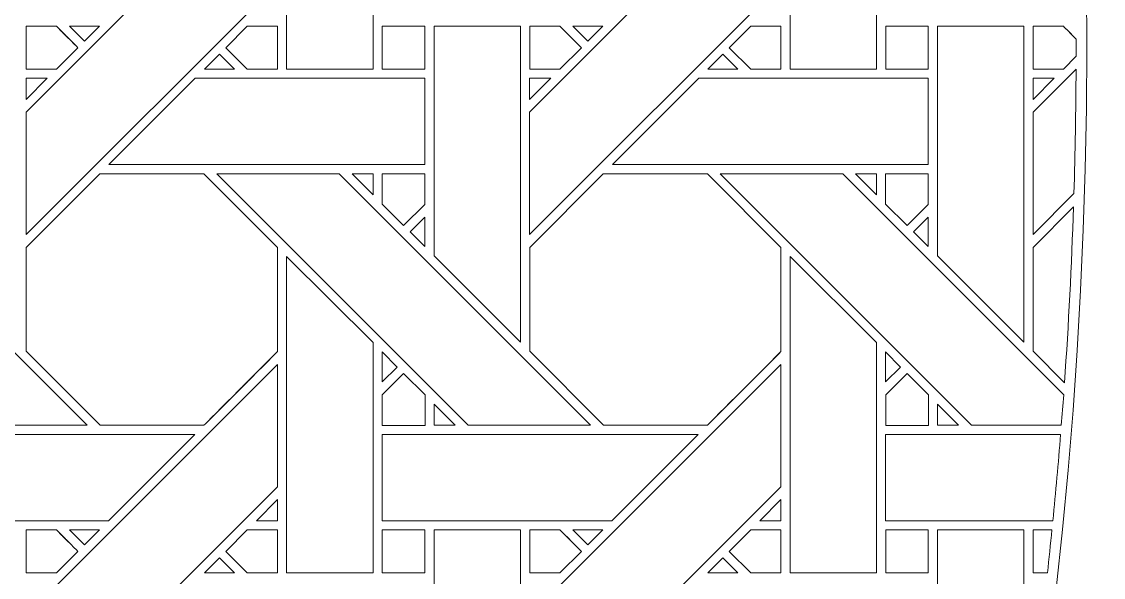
# Model space of a CAD drawing. Header units: inches. Extents: x 2.4 to 22.4, y -0.9 to 19.1.
# Drawn here: x 19.253 to 21.291, y 8.097 to 9.144 of the extents above; entities that cross this region are included whole.
import ezdxf

# ---------------------------------------------------------------- set-up
doc = ezdxf.new("R2010")
doc.units = ezdxf.units.IN
doc.header["$MEASUREMENT"] = 0
doc.layers.add('Design', color=7, linetype='Continuous', lineweight=0)

msp = doc.modelspace()

# ---------------------------------------------------------------- linework, layer by layer
at = {"layer": 'Design'}
for points, knots in [([(12.3829, 19.0948), (6.86, 19.0948), (2.3829, 14.6176), (2.3829, 9.0948), (2.3829, 3.5719), (6.86, -0.9052), (12.3829, -0.9052), (17.9057, -0.9052), (22.3829, 3.5719), (22.3829, 9.0948), (22.3829, 14.6176), (17.9057, 19.0948), (12.3829, 19.0948)], [0, 0, 0, 0, 1, 1, 1, 2, 2, 2, 3, 3, 3, 4, 4, 4, 4]), ([(12.3829, 17.972), (7.4801, 17.972), (3.5056, 13.9975), (3.5056, 9.0948), (3.5056, 4.192), (7.4801, 0.2175), (12.3829, 0.2175), (17.2856, 0.2175), (21.2601, 4.192), (21.2601, 9.0948), (21.2601, 13.9975), (17.2856, 17.972), (12.3829, 17.972)], [0, 0, 0, 0, 1, 1, 1, 2, 2, 2, 3, 3, 3, 4, 4, 4, 4]), ([(19.7523, 9.0544), (19.7523, 9.0544), (19.7523, 9.6503), (19.7523, 9.6503), (19.7523, 9.6503), (19.9151, 9.4881), (19.9151, 9.4881), (19.9151, 9.4881), (19.9151, 9.0544), (19.9151, 9.0544), (19.9151, 9.0544), (19.7523, 9.0544), (19.7523, 9.0544)], [0, 0, 0, 0, 1, 1, 1, 2, 2, 2, 3, 3, 3, 4, 4, 4, 4]), ([(20.701, 9.0544), (20.701, 9.0544), (20.701, 9.6503), (20.701, 9.6503), (20.701, 9.6503), (20.8638, 9.4881), (20.8638, 9.4881), (20.8638, 9.4881), (20.8638, 9.0544), (20.8638, 9.0544), (20.8638, 9.0544), (20.701, 9.0544), (20.701, 9.0544)], [0, 0, 0, 0, 1, 1, 1, 2, 2, 2, 3, 3, 3, 4, 4, 4, 4]), ([(19.2615, 8.743), (19.2615, 8.743), (19.2615, 8.9731), (19.2615, 8.9731), (19.2615, 8.9731), (19.7352, 9.4467), (19.7352, 9.4467), (19.7352, 9.4467), (19.7352, 9.2166), (19.7352, 9.2166), (19.7352, 9.2166), (19.2615, 8.743), (19.2615, 8.743)], [0, 0, 0, 0, 1, 1, 1, 2, 2, 2, 3, 3, 3, 4, 4, 4, 4]), ([(20.2102, 8.743), (20.2102, 8.743), (20.2102, 8.9731), (20.2102, 8.9731), (20.2102, 8.9731), (20.6839, 9.4467), (20.6839, 9.4467), (20.6839, 9.4467), (20.6839, 9.2166), (20.6839, 9.2166), (20.6839, 9.2166), (20.2102, 8.743), (20.2102, 8.743)], [0, 0, 0, 0, 1, 1, 1, 2, 2, 2, 3, 3, 3, 4, 4, 4, 4]), ([(19.3186, 9.1352), (19.3237, 9.1301), (19.3545, 9.0993), (19.3589, 9.0948), (19.3589, 9.0948), (19.3185, 9.0544), (19.3185, 9.0544), (19.3185, 9.0544), (19.2615, 9.0544), (19.2615, 9.0544), (19.2615, 9.0544), (19.2615, 9.1352), (19.2615, 9.1352), (19.2615, 9.1352), (19.3186, 9.1352), (19.3186, 9.1352)], [0, 0, 0, 0, 1, 1, 1, 2, 2, 2, 3, 3, 3, 4, 4, 4, 5, 5, 5, 5]), ([(19.3589, 9.0948), (19.3589, 9.0948), (19.3185, 9.0544), (19.3185, 9.0544), (19.3185, 9.0544), (19.2615, 9.0544), (19.2615, 9.0544), (19.2615, 9.0544), (19.2615, 9.1352), (19.2615, 9.1352), (19.2615, 9.1352), (19.3186, 9.1352), (19.3186, 9.1352), (19.324, 9.1299), (19.3548, 9.099), (19.3589, 9.0948)], [0, 0, 0, 0, 1, 1, 1, 2, 2, 2, 3, 3, 3, 4, 4, 4, 5, 5, 5, 5]), ([(19.3429, 9.1352), (19.3429, 9.1352), (19.3994, 9.1352), (19.3994, 9.1352), (19.3994, 9.1352), (19.3711, 9.107), (19.3711, 9.107), (19.3711, 9.107), (19.3429, 9.1352), (19.3429, 9.1352)], [0, 0, 0, 0, 1, 1, 1, 2, 2, 2, 3, 3, 3, 3]), ([(19.6781, 9.0544), (19.6781, 9.0544), (19.6377, 9.0948), (19.6377, 9.0948), (19.6377, 9.0948), (19.6782, 9.1352), (19.6782, 9.1352), (19.6782, 9.1352), (19.7352, 9.1352), (19.7352, 9.1352), (19.7352, 9.1352), (19.7352, 9.0544), (19.7352, 9.0544), (19.7352, 9.0544), (19.6781, 9.0544), (19.6781, 9.0544)], [0, 0, 0, 0, 1, 1, 1, 2, 2, 2, 3, 3, 3, 4, 4, 4, 5, 5, 5, 5]), ([(19.7352, 9.0544), (19.7352, 9.0544), (19.6781, 9.0544), (19.6781, 9.0544), (19.6781, 9.0544), (19.6377, 9.0948), (19.6377, 9.0948), (19.6377, 9.0948), (19.6782, 9.1352), (19.6782, 9.1352), (19.6782, 9.1352), (19.7352, 9.1352), (19.7352, 9.1352), (19.7352, 9.1352), (19.7352, 9.0544), (19.7352, 9.0544)], [0, 0, 0, 0, 1, 1, 1, 2, 2, 2, 3, 3, 3, 4, 4, 4, 5, 5, 5, 5]), ([(19.9324, 9.1352), (19.9324, 9.1352), (20.0127, 9.1352), (20.0127, 9.1352), (20.0127, 9.1352), (20.0127, 9.0544), (20.0127, 9.0544), (20.0127, 9.0544), (19.9324, 9.0544), (19.9324, 9.0544), (19.9324, 9.0544), (19.9324, 9.1352), (19.9324, 9.1352)], [0, 0, 0, 0, 1, 1, 1, 2, 2, 2, 3, 3, 3, 4, 4, 4, 4]), ([(19.9324, 9.0544), (19.9324, 9.0544), (19.9324, 9.1352), (19.9324, 9.1352), (19.9324, 9.1352), (20.0127, 9.1352), (20.0127, 9.1352), (20.0127, 9.1352), (20.0127, 9.0544), (20.0127, 9.0544), (20.0127, 9.0544), (19.9324, 9.0544), (19.9324, 9.0544)], [0, 0, 0, 0, 1, 1, 1, 2, 2, 2, 3, 3, 3, 4, 4, 4, 4]), ([(20.0302, 8.703), (20.0302, 8.703), (20.0302, 9.1352), (20.0302, 9.1352), (20.0302, 9.1352), (20.1931, 9.1352), (20.1931, 9.1352), (20.1931, 9.1352), (20.1931, 8.5401), (20.1931, 8.5401), (20.1931, 8.5401), (20.0302, 8.703), (20.0302, 8.703)], [0, 0, 0, 0, 1, 1, 1, 2, 2, 2, 3, 3, 3, 4, 4, 4, 4]), ([(20.2103, 9.0544), (20.2103, 9.0544), (20.2103, 9.1352), (20.2103, 9.1352), (20.2103, 9.1352), (20.2673, 9.1352), (20.2673, 9.1352), (20.2725, 9.1301), (20.3032, 9.0993), (20.3077, 9.0948), (20.3077, 9.0948), (20.2672, 9.0544), (20.2672, 9.0544), (20.2672, 9.0544), (20.2103, 9.0544), (20.2103, 9.0544)], [0, 0, 0, 0, 1, 1, 1, 2, 2, 2, 3, 3, 3, 4, 4, 4, 5, 5, 5, 5]), ([(20.3077, 9.0948), (20.3077, 9.0948), (20.2672, 9.0544), (20.2672, 9.0544), (20.2672, 9.0544), (20.2103, 9.0544), (20.2103, 9.0544), (20.2103, 9.0544), (20.2103, 9.1352), (20.2103, 9.1352), (20.2103, 9.1352), (20.2673, 9.1352), (20.2673, 9.1352), (20.2728, 9.1298), (20.3036, 9.0989), (20.3077, 9.0948)], [0, 0, 0, 0, 1, 1, 1, 2, 2, 2, 3, 3, 3, 4, 4, 4, 5, 5, 5, 5]), ([(20.2916, 9.1352), (20.2916, 9.1352), (20.3481, 9.1352), (20.3481, 9.1352), (20.3481, 9.1352), (20.3198, 9.107), (20.3198, 9.107), (20.3198, 9.107), (20.2916, 9.1352), (20.2916, 9.1352)], [0, 0, 0, 0, 1, 1, 1, 2, 2, 2, 3, 3, 3, 3]), ([(20.6268, 9.0544), (20.6268, 9.0544), (20.5865, 9.0948), (20.5865, 9.0948), (20.5865, 9.0948), (20.6269, 9.1352), (20.6269, 9.1352), (20.6269, 9.1352), (20.6839, 9.1352), (20.6839, 9.1352), (20.6839, 9.1352), (20.6839, 9.0544), (20.6839, 9.0544), (20.6839, 9.0544), (20.6268, 9.0544), (20.6268, 9.0544)], [0, 0, 0, 0, 1, 1, 1, 2, 2, 2, 3, 3, 3, 4, 4, 4, 5, 5, 5, 5]), ([(20.6839, 9.0544), (20.6839, 9.0544), (20.6268, 9.0544), (20.6268, 9.0544), (20.6268, 9.0544), (20.5865, 9.0948), (20.5865, 9.0948), (20.5865, 9.0948), (20.6269, 9.1352), (20.6269, 9.1352), (20.6269, 9.1352), (20.6839, 9.1352), (20.6839, 9.1352), (20.6839, 9.1352), (20.6839, 9.0544), (20.6839, 9.0544)], [0, 0, 0, 0, 1, 1, 1, 2, 2, 2, 3, 3, 3, 4, 4, 4, 5, 5, 5, 5]), ([(20.8812, 9.1352), (20.8812, 9.1352), (20.9614, 9.1352), (20.9614, 9.1352), (20.9614, 9.1352), (20.9614, 9.0544), (20.9614, 9.0544), (20.9614, 9.0544), (20.8812, 9.0544), (20.8812, 9.0544), (20.8812, 9.0544), (20.8812, 9.1352), (20.8812, 9.1352)], [0, 0, 0, 0, 1, 1, 1, 2, 2, 2, 3, 3, 3, 4, 4, 4, 4]), ([(20.8812, 9.0544), (20.8812, 9.0544), (20.8812, 9.1352), (20.8812, 9.1352), (20.8812, 9.1352), (20.9614, 9.1352), (20.9614, 9.1352), (20.9614, 9.1352), (20.9614, 9.0544), (20.9614, 9.0544), (20.9614, 9.0544), (20.8812, 9.0544), (20.8812, 9.0544)], [0, 0, 0, 0, 1, 1, 1, 2, 2, 2, 3, 3, 3, 4, 4, 4, 4]), ([(21.1418, 8.5401), (21.1418, 8.5401), (20.9789, 8.703), (20.9789, 8.703), (20.9789, 8.703), (20.9789, 9.1352), (20.9789, 9.1352), (20.9789, 9.1352), (21.1418, 9.1352), (21.1418, 9.1352), (21.1418, 9.1352), (21.1418, 8.5401), (21.1418, 8.5401)], [0, 0, 0, 0, 1, 1, 1, 2, 2, 2, 3, 3, 3, 4, 4, 4, 4]), ([(21.2402, 9.0948), (21.2402, 9.0894), (21.2402, 9.084), (21.2401, 9.0786), (21.2401, 9.0786), (21.216, 9.0544), (21.216, 9.0544), (21.216, 9.0544), (21.159, 9.0544), (21.159, 9.0544), (21.159, 9.0544), (21.159, 9.1352), (21.159, 9.1352), (21.159, 9.1352), (21.2161, 9.1352), (21.2161, 9.1352), (21.219, 9.1323), (21.2302, 9.1211), (21.2401, 9.1111), (21.2402, 9.1056), (21.2402, 9.1002), (21.2402, 9.0948)], [0, 0, 0, 0, 1, 1, 1, 2, 2, 2, 3, 3, 3, 4, 4, 4, 5, 5, 5, 6, 6, 6, 7, 7, 7, 7]), ([(21.159, 9.0544), (21.159, 9.0544), (21.159, 9.1352), (21.159, 9.1352), (21.159, 9.1352), (21.2161, 9.1352), (21.2161, 9.1352), (21.2214, 9.1299), (21.231, 9.1203), (21.2401, 9.1111), (21.2402, 9.1057), (21.2402, 9.084), (21.2401, 9.0786), (21.2401, 9.0786), (21.216, 9.0544), (21.216, 9.0544), (21.216, 9.0544), (21.159, 9.0544), (21.159, 9.0544)], [0, 0, 0, 0, 1, 1, 1, 2, 2, 2, 3, 3, 3, 4, 4, 4, 5, 5, 5, 6, 6, 6, 6]), ([(19.6256, 9.0827), (19.6256, 9.0827), (19.6538, 9.0544), (19.6538, 9.0544), (19.6538, 9.0544), (19.5973, 9.0544), (19.5973, 9.0544), (19.5973, 9.0544), (19.6256, 9.0827), (19.6256, 9.0827)], [0, 0, 0, 0, 1, 1, 1, 2, 2, 2, 3, 3, 3, 3]), ([(20.5743, 9.0827), (20.5743, 9.0827), (20.6025, 9.0544), (20.6025, 9.0544), (20.6025, 9.0544), (20.546, 9.0544), (20.546, 9.0544), (20.546, 9.0544), (20.5743, 9.0827), (20.5743, 9.0827)], [0, 0, 0, 0, 1, 1, 1, 2, 2, 2, 3, 3, 3, 3]), ([(21.1589, 8.743), (21.1589, 8.743), (21.1589, 8.9731), (21.1589, 8.9731), (21.1589, 8.9731), (21.24, 9.0541), (21.24, 9.0541), (21.2396, 8.9759), (21.2383, 8.8979), (21.2359, 8.82), (21.2359, 8.82), (21.1589, 8.743), (21.1589, 8.743)], [0, 0, 0, 0, 1, 1, 1, 2, 2, 2, 3, 3, 3, 4, 4, 4, 4]), ([(19.3013, 9.0373), (19.3013, 9.0373), (19.2615, 8.9975), (19.2615, 8.9975), (19.2615, 8.9975), (19.2615, 9.0373), (19.2615, 9.0373), (19.2615, 9.0373), (19.3013, 9.0373), (19.3013, 9.0373)], [0, 0, 0, 0, 1, 1, 1, 2, 2, 2, 3, 3, 3, 3]), ([(20.0126, 9.0373), (20.0126, 9.0373), (20.0126, 8.8745), (20.0126, 8.8745), (20.0126, 8.8745), (19.4173, 8.8745), (19.4173, 8.8745), (19.4173, 8.8745), (19.5802, 9.0373), (19.5802, 9.0373), (19.5802, 9.0373), (20.0126, 9.0373), (20.0126, 9.0373)], [0, 0, 0, 0, 1, 1, 1, 2, 2, 2, 3, 3, 3, 4, 4, 4, 4]), ([(20.2501, 9.0373), (20.2501, 9.0373), (20.2102, 8.9974), (20.2102, 8.9974), (20.2102, 8.9974), (20.2102, 9.0373), (20.2102, 9.0373), (20.2102, 9.0373), (20.2501, 9.0373), (20.2501, 9.0373)], [0, 0, 0, 0, 1, 1, 1, 2, 2, 2, 3, 3, 3, 3]), ([(20.9613, 9.0373), (20.9613, 9.0373), (20.9613, 8.8745), (20.9613, 8.8745), (20.9613, 8.8745), (20.3661, 8.8745), (20.3661, 8.8745), (20.3661, 8.8745), (20.5289, 9.0373), (20.5289, 9.0373), (20.5289, 9.0373), (20.9613, 9.0373), (20.9613, 9.0373)], [0, 0, 0, 0, 1, 1, 1, 2, 2, 2, 3, 3, 3, 4, 4, 4, 4]), ([(21.1988, 9.0373), (21.1988, 9.0373), (21.1589, 8.9975), (21.1589, 8.9975), (21.1589, 8.9975), (21.1589, 9.0373), (21.1589, 9.0373), (21.1589, 9.0373), (21.1988, 9.0373), (21.1988, 9.0373)], [0, 0, 0, 0, 1, 1, 1, 2, 2, 2, 3, 3, 3, 3]), ([(19.1455, 8.3837), (19.1455, 8.3837), (18.6719, 8.8573), (18.6719, 8.8573), (18.6719, 8.8573), (18.9029, 8.8573), (18.9029, 8.8573), (18.9029, 8.8573), (19.3765, 8.3837), (19.3765, 8.3837), (19.3765, 8.3837), (19.1455, 8.3837), (19.1455, 8.3837)], [0, 0, 0, 0, 1, 1, 1, 2, 2, 2, 3, 3, 3, 4, 4, 4, 4]), ([(19.4002, 8.8573), (19.4002, 8.8573), (19.5965, 8.8573), (19.5965, 8.8573), (19.5965, 8.8573), (19.7352, 8.7186), (19.7352, 8.7186), (19.7352, 8.7186), (19.7352, 8.5224), (19.7352, 8.5224), (19.7174, 8.5045), (19.6055, 8.3927), (19.5965, 8.3837), (19.5965, 8.3837), (19.4008, 8.3837), (19.4008, 8.3837), (19.4008, 8.3837), (19.2615, 8.5229), (19.2615, 8.5229), (19.2615, 8.5229), (19.2615, 8.7186), (19.2615, 8.7186), (19.2615, 8.7186), (19.4002, 8.8573), (19.4002, 8.8573)], [0, 0, 0, 0, 1, 1, 1, 2, 2, 2, 3, 3, 3, 4, 4, 4, 5, 5, 5, 6, 6, 6, 7, 7, 7, 8, 8, 8, 8]), ([(19.7352, 8.5224), (19.7171, 8.5042), (19.6053, 8.3925), (19.5965, 8.3837), (19.5965, 8.3837), (19.4008, 8.3837), (19.4008, 8.3837), (19.4008, 8.3837), (19.2615, 8.5229), (19.2615, 8.5229), (19.2615, 8.5229), (19.2615, 8.7186), (19.2615, 8.7186), (19.2615, 8.7186), (19.4002, 8.8573), (19.4002, 8.8573), (19.4002, 8.8573), (19.5965, 8.8573), (19.5965, 8.8573), (19.5965, 8.8573), (19.7352, 8.7186), (19.7352, 8.7186), (19.7352, 8.7186), (19.7352, 8.5224), (19.7352, 8.5224)], [0, 0, 0, 0, 1, 1, 1, 2, 2, 2, 3, 3, 3, 4, 4, 4, 5, 5, 5, 6, 6, 6, 7, 7, 7, 8, 8, 8, 8]), ([(20.0942, 8.3837), (20.0942, 8.3837), (19.6206, 8.8573), (19.6206, 8.8573), (19.6206, 8.8573), (19.8516, 8.8573), (19.8516, 8.8573), (19.8516, 8.8573), (20.3252, 8.3837), (20.3252, 8.3837), (20.3252, 8.3837), (20.0942, 8.3837), (20.0942, 8.3837)], [0, 0, 0, 0, 1, 1, 1, 2, 2, 2, 3, 3, 3, 4, 4, 4, 4]), ([(19.9151, 8.8573), (19.9151, 8.8573), (19.9151, 8.8175), (19.9151, 8.8175), (19.9151, 8.8175), (19.8757, 8.8573), (19.8757, 8.8573), (19.8757, 8.8573), (19.9151, 8.8573), (19.9151, 8.8573)], [0, 0, 0, 0, 1, 1, 1, 2, 2, 2, 3, 3, 3, 3]), ([(20.0127, 8.8573), (20.0127, 8.8573), (20.0127, 8.7997), (20.0127, 8.7997), (20.0127, 8.7997), (19.9727, 8.7598), (19.9727, 8.7598), (19.9727, 8.7598), (19.9324, 8.8001), (19.9324, 8.8001), (19.9324, 8.8001), (19.9324, 8.8573), (19.9324, 8.8573), (19.9324, 8.8573), (20.0127, 8.8573), (20.0127, 8.8573)], [0, 0, 0, 0, 1, 1, 1, 2, 2, 2, 3, 3, 3, 4, 4, 4, 5, 5, 5, 5]), ([(19.9727, 8.7598), (19.9727, 8.7598), (19.9324, 8.8001), (19.9324, 8.8001), (19.9324, 8.8001), (19.9324, 8.8573), (19.9324, 8.8573), (19.9324, 8.8573), (20.0127, 8.8573), (20.0127, 8.8573), (20.0127, 8.8573), (20.0127, 8.7997), (20.0127, 8.7997), (20.0127, 8.7997), (19.9727, 8.7598), (19.9727, 8.7598)], [0, 0, 0, 0, 1, 1, 1, 2, 2, 2, 3, 3, 3, 4, 4, 4, 5, 5, 5, 5]), ([(20.5452, 8.3837), (20.5452, 8.3837), (20.3495, 8.3837), (20.3495, 8.3837), (20.3495, 8.3837), (20.2103, 8.5229), (20.2103, 8.5229), (20.2103, 8.5229), (20.2103, 8.7186), (20.2103, 8.7186), (20.2103, 8.7186), (20.349, 8.8573), (20.349, 8.8573), (20.349, 8.8573), (20.5452, 8.8573), (20.5452, 8.8573), (20.5452, 8.8573), (20.6839, 8.7186), (20.6839, 8.7186), (20.6839, 8.7186), (20.6839, 8.5224), (20.6839, 8.5224), (20.6661, 8.5044), (20.5542, 8.3927), (20.5452, 8.3837)], [0, 0, 0, 0, 1, 1, 1, 2, 2, 2, 3, 3, 3, 4, 4, 4, 5, 5, 5, 6, 6, 6, 7, 7, 7, 8, 8, 8, 8]), ([(20.6839, 8.5224), (20.6664, 8.5047), (20.5544, 8.3929), (20.5452, 8.3837), (20.5452, 8.3837), (20.3495, 8.3837), (20.3495, 8.3837), (20.3495, 8.3837), (20.2103, 8.5229), (20.2103, 8.5229), (20.2103, 8.5229), (20.2103, 8.7186), (20.2103, 8.7186), (20.2103, 8.7186), (20.349, 8.8573), (20.349, 8.8573), (20.349, 8.8573), (20.5452, 8.8573), (20.5452, 8.8573), (20.5452, 8.8573), (20.6839, 8.7186), (20.6839, 8.7186), (20.6839, 8.7186), (20.6839, 8.5224), (20.6839, 8.5224)], [0, 0, 0, 0, 1, 1, 1, 2, 2, 2, 3, 3, 3, 4, 4, 4, 5, 5, 5, 6, 6, 6, 7, 7, 7, 8, 8, 8, 8]), ([(21.2166, 8.441), (21.2152, 8.4219), (21.2137, 8.4028), (21.2122, 8.3837), (21.2122, 8.3837), (21.0429, 8.3837), (21.0429, 8.3837), (21.0429, 8.3837), (20.5694, 8.8573), (20.5694, 8.8573), (20.5694, 8.8573), (20.8003, 8.8573), (20.8003, 8.8573), (20.8003, 8.8573), (21.2166, 8.441), (21.2166, 8.441)], [0, 0, 0, 0, 1, 1, 1, 2, 2, 2, 3, 3, 3, 4, 4, 4, 5, 5, 5, 5]), ([(20.8639, 8.8573), (20.8639, 8.8573), (20.8639, 8.8175), (20.8639, 8.8175), (20.8639, 8.8175), (20.8244, 8.8573), (20.8244, 8.8573), (20.8244, 8.8573), (20.8639, 8.8573), (20.8639, 8.8573)], [0, 0, 0, 0, 1, 1, 1, 2, 2, 2, 3, 3, 3, 3]), ([(20.9614, 8.8573), (20.9614, 8.8573), (20.9614, 8.7997), (20.9614, 8.7997), (20.9614, 8.7997), (20.9215, 8.7598), (20.9215, 8.7598), (20.9215, 8.7598), (20.8811, 8.8001), (20.8811, 8.8001), (20.8811, 8.8001), (20.8811, 8.8573), (20.8811, 8.8573), (20.8811, 8.8573), (20.9614, 8.8573), (20.9614, 8.8573)], [0, 0, 0, 0, 1, 1, 1, 2, 2, 2, 3, 3, 3, 4, 4, 4, 5, 5, 5, 5]), ([(20.9215, 8.7598), (20.9215, 8.7598), (20.8811, 8.8001), (20.8811, 8.8001), (20.8811, 8.8001), (20.8811, 8.8573), (20.8811, 8.8573), (20.8811, 8.8573), (20.9614, 8.8573), (20.9614, 8.8573), (20.9614, 8.8573), (20.9614, 8.7997), (20.9614, 8.7997), (20.9614, 8.7997), (20.9215, 8.7598), (20.9215, 8.7598)], [0, 0, 0, 0, 1, 1, 1, 2, 2, 2, 3, 3, 3, 4, 4, 4, 5, 5, 5, 5]), ([(21.159, 8.7186), (21.159, 8.7186), (21.2352, 8.7948), (21.2352, 8.7948), (21.2315, 8.6841), (21.2259, 8.5737), (21.2182, 8.4638), (21.2182, 8.4638), (21.159, 8.5229), (21.159, 8.5229), (21.159, 8.5229), (21.159, 8.7186), (21.159, 8.7186)], [0, 0, 0, 0, 1, 1, 1, 2, 2, 2, 3, 3, 3, 4, 4, 4, 4]), ([(21.2182, 8.4638), (21.2182, 8.4638), (21.159, 8.5229), (21.159, 8.5229), (21.159, 8.5229), (21.159, 8.7186), (21.159, 8.7186), (21.159, 8.7186), (21.2352, 8.7948), (21.2352, 8.7948), (21.2315, 8.6841), (21.2259, 8.5738), (21.2182, 8.4638)], [0, 0, 0, 0, 1, 1, 1, 2, 2, 2, 3, 3, 3, 4, 4, 4, 4]), ([(20.0126, 8.7755), (20.0126, 8.7755), (20.0126, 8.7203), (20.0126, 8.7203), (20.0126, 8.7203), (19.9848, 8.7477), (19.9848, 8.7477), (19.9848, 8.7477), (20.0126, 8.7755), (20.0126, 8.7755)], [0, 0, 0, 0, 1, 1, 1, 2, 2, 2, 3, 3, 3, 3]), ([(20.9613, 8.7755), (20.9613, 8.7755), (20.9613, 8.7203), (20.9613, 8.7203), (20.9613, 8.7203), (20.9336, 8.7477), (20.9336, 8.7477), (20.9336, 8.7477), (20.9613, 8.7755), (20.9613, 8.7755)], [0, 0, 0, 0, 1, 1, 1, 2, 2, 2, 3, 3, 3, 3]), ([(19.7523, 8.1057), (19.7523, 8.1057), (19.7523, 8.7015), (19.7523, 8.7015), (19.7523, 8.7015), (19.9151, 8.5394), (19.9151, 8.5394), (19.9151, 8.5394), (19.9151, 8.1057), (19.9151, 8.1057), (19.9151, 8.1057), (19.7523, 8.1057), (19.7523, 8.1057)], [0, 0, 0, 0, 1, 1, 1, 2, 2, 2, 3, 3, 3, 4, 4, 4, 4]), ([(20.701, 8.1057), (20.701, 8.1057), (20.701, 8.7015), (20.701, 8.7015), (20.701, 8.7015), (20.8638, 8.5394), (20.8638, 8.5394), (20.8638, 8.5394), (20.8638, 8.1057), (20.8638, 8.1057), (20.8638, 8.1057), (20.701, 8.1057), (20.701, 8.1057)], [0, 0, 0, 0, 1, 1, 1, 2, 2, 2, 3, 3, 3, 4, 4, 4, 4]), ([(19.9324, 8.4651), (19.9324, 8.4651), (19.9324, 8.5219), (19.9324, 8.5219), (19.9324, 8.5219), (19.9605, 8.4933), (19.9605, 8.4933), (19.9605, 8.4933), (19.9324, 8.4651), (19.9324, 8.4651)], [0, 0, 0, 0, 1, 1, 1, 2, 2, 2, 3, 3, 3, 3]), ([(20.8811, 8.4651), (20.8811, 8.4651), (20.8811, 8.5219), (20.8811, 8.5219), (20.8811, 8.5219), (20.9093, 8.4933), (20.9093, 8.4933), (20.9093, 8.4933), (20.8811, 8.4651), (20.8811, 8.4651)], [0, 0, 0, 0, 1, 1, 1, 2, 2, 2, 3, 3, 3, 3]), ([(19.2615, 7.7943), (19.2615, 7.7943), (19.2615, 8.0244), (19.2615, 8.0244), (19.2615, 8.0244), (19.7352, 8.498), (19.7352, 8.498), (19.7352, 8.498), (19.7352, 8.2679), (19.7352, 8.2679), (19.7352, 8.2679), (19.2615, 7.7943), (19.2615, 7.7943)], [0, 0, 0, 0, 1, 1, 1, 2, 2, 2, 3, 3, 3, 4, 4, 4, 4]), ([(19.9324, 8.3834), (19.9324, 8.3834), (19.9324, 8.4407), (19.9324, 8.4407), (19.9324, 8.4407), (19.9727, 8.4811), (19.9727, 8.4811), (19.9727, 8.4811), (20.0131, 8.4407), (20.0131, 8.4407), (20.0131, 8.4407), (20.0131, 8.3834), (20.0131, 8.3834), (20.0131, 8.3834), (19.9324, 8.3834), (19.9324, 8.3834)], [0, 0, 0, 0, 1, 1, 1, 2, 2, 2, 3, 3, 3, 4, 4, 4, 5, 5, 5, 5]), ([(19.9727, 8.4811), (19.9727, 8.4811), (20.0131, 8.4407), (20.0131, 8.4407), (20.0131, 8.4407), (20.0131, 8.3834), (20.0131, 8.3834), (20.0131, 8.3834), (19.9324, 8.3834), (19.9324, 8.3834), (19.9324, 8.3834), (19.9324, 8.4407), (19.9324, 8.4407), (19.9324, 8.4407), (19.9727, 8.4811), (19.9727, 8.4811)], [0, 0, 0, 0, 1, 1, 1, 2, 2, 2, 3, 3, 3, 4, 4, 4, 5, 5, 5, 5]), ([(20.2102, 7.7943), (20.2102, 7.7943), (20.2102, 8.0244), (20.2102, 8.0244), (20.2102, 8.0244), (20.6839, 8.498), (20.6839, 8.498), (20.6839, 8.498), (20.6839, 8.2679), (20.6839, 8.2679), (20.6839, 8.2679), (20.2102, 7.7943), (20.2102, 7.7943)], [0, 0, 0, 0, 1, 1, 1, 2, 2, 2, 3, 3, 3, 4, 4, 4, 4]), ([(20.8812, 8.3834), (20.8812, 8.3834), (20.8812, 8.4407), (20.8812, 8.4407), (20.8812, 8.4407), (20.9215, 8.4811), (20.9215, 8.4811), (20.9215, 8.4811), (20.9618, 8.4407), (20.9618, 8.4407), (20.9618, 8.4407), (20.9618, 8.3834), (20.9618, 8.3834), (20.9618, 8.3834), (20.8812, 8.3834), (20.8812, 8.3834)], [0, 0, 0, 0, 1, 1, 1, 2, 2, 2, 3, 3, 3, 4, 4, 4, 5, 5, 5, 5]), ([(20.9215, 8.4811), (20.9215, 8.4811), (20.9618, 8.4407), (20.9618, 8.4407), (20.9618, 8.4407), (20.9618, 8.3834), (20.9618, 8.3834), (20.9618, 8.3834), (20.8812, 8.3834), (20.8812, 8.3834), (20.8812, 8.3834), (20.8812, 8.4407), (20.8812, 8.4407), (20.8812, 8.4407), (20.9215, 8.4811), (20.9215, 8.4811)], [0, 0, 0, 0, 1, 1, 1, 2, 2, 2, 3, 3, 3, 4, 4, 4, 5, 5, 5, 5]), ([(20.0303, 8.3837), (20.0303, 8.3837), (20.0303, 8.4235), (20.0303, 8.4235), (20.0303, 8.4235), (20.07, 8.3837), (20.07, 8.3837), (20.07, 8.3837), (20.0303, 8.3837), (20.0303, 8.3837)], [0, 0, 0, 0, 1, 1, 1, 2, 2, 2, 3, 3, 3, 3]), ([(20.979, 8.3837), (20.979, 8.3837), (20.979, 8.4235), (20.979, 8.4235), (20.979, 8.4235), (21.0187, 8.3837), (21.0187, 8.3837), (21.0187, 8.3837), (20.979, 8.3837), (20.979, 8.3837)], [0, 0, 0, 0, 1, 1, 1, 2, 2, 2, 3, 3, 3, 3]), ([(19.4166, 8.2037), (19.4166, 8.2037), (18.9836, 8.2037), (18.9836, 8.2037), (18.9836, 8.2037), (18.9836, 8.3664), (18.9836, 8.3664), (18.9836, 8.3664), (19.5793, 8.3664), (19.5793, 8.3664), (19.5793, 8.3664), (19.4166, 8.2037), (19.4166, 8.2037)], [0, 0, 0, 0, 1, 1, 1, 2, 2, 2, 3, 3, 3, 4, 4, 4, 4]), ([(20.3653, 8.2037), (20.3653, 8.2037), (19.9324, 8.2037), (19.9324, 8.2037), (19.9324, 8.2037), (19.9324, 8.3664), (19.9324, 8.3664), (19.9324, 8.3664), (20.5281, 8.3664), (20.5281, 8.3664), (20.5281, 8.3664), (20.3653, 8.2037), (20.3653, 8.2037)], [0, 0, 0, 0, 1, 1, 1, 2, 2, 2, 3, 3, 3, 4, 4, 4, 4]), ([(20.8811, 8.2037), (20.8811, 8.2037), (20.8811, 8.3664), (20.8811, 8.3664), (20.8811, 8.3664), (21.2108, 8.3664), (21.2108, 8.3664), (21.2064, 8.3121), (21.2017, 8.2579), (21.1963, 8.2037), (21.1963, 8.2037), (20.8811, 8.2037), (20.8811, 8.2037)], [0, 0, 0, 0, 1, 1, 1, 2, 2, 2, 3, 3, 3, 4, 4, 4, 4]), ([(19.7352, 8.2435), (19.7352, 8.2435), (19.7352, 8.2038), (19.7352, 8.2038), (19.7352, 8.2038), (19.6954, 8.2038), (19.6954, 8.2038), (19.6954, 8.2038), (19.7352, 8.2435), (19.7352, 8.2435)], [0, 0, 0, 0, 1, 1, 1, 2, 2, 2, 3, 3, 3, 3]), ([(20.6839, 8.2435), (20.6839, 8.2435), (20.6839, 8.2038), (20.6839, 8.2038), (20.6839, 8.2038), (20.6441, 8.2038), (20.6441, 8.2038), (20.6441, 8.2038), (20.6839, 8.2435), (20.6839, 8.2435)], [0, 0, 0, 0, 1, 1, 1, 2, 2, 2, 3, 3, 3, 3]), ([(19.3186, 8.1865), (19.3237, 8.1813), (19.3545, 8.1505), (19.3589, 8.1461), (19.3589, 8.1461), (19.3185, 8.1057), (19.3185, 8.1057), (19.3185, 8.1057), (19.2615, 8.1057), (19.2615, 8.1057), (19.2615, 8.1057), (19.2615, 8.1865), (19.2615, 8.1865), (19.2615, 8.1865), (19.3186, 8.1865), (19.3186, 8.1865)], [0, 0, 0, 0, 1, 1, 1, 2, 2, 2, 3, 3, 3, 4, 4, 4, 5, 5, 5, 5]), ([(19.3589, 8.1461), (19.3589, 8.1461), (19.3185, 8.1057), (19.3185, 8.1057), (19.3185, 8.1057), (19.2615, 8.1057), (19.2615, 8.1057), (19.2615, 8.1057), (19.2615, 8.1865), (19.2615, 8.1865), (19.2615, 8.1865), (19.3186, 8.1865), (19.3186, 8.1865), (19.3239, 8.1812), (19.3547, 8.1503), (19.3589, 8.1461)], [0, 0, 0, 0, 1, 1, 1, 2, 2, 2, 3, 3, 3, 4, 4, 4, 5, 5, 5, 5]), ([(19.3429, 8.1865), (19.3429, 8.1865), (19.3994, 8.1865), (19.3994, 8.1865), (19.3994, 8.1865), (19.3711, 8.1583), (19.3711, 8.1583), (19.3711, 8.1583), (19.3429, 8.1865), (19.3429, 8.1865)], [0, 0, 0, 0, 1, 1, 1, 2, 2, 2, 3, 3, 3, 3]), ([(19.6781, 8.1057), (19.6781, 8.1057), (19.6377, 8.1461), (19.6377, 8.1461), (19.6377, 8.1461), (19.6782, 8.1865), (19.6782, 8.1865), (19.6782, 8.1865), (19.7352, 8.1865), (19.7352, 8.1865), (19.7352, 8.1865), (19.7352, 8.1057), (19.7352, 8.1057), (19.7352, 8.1057), (19.6781, 8.1057), (19.6781, 8.1057)], [0, 0, 0, 0, 1, 1, 1, 2, 2, 2, 3, 3, 3, 4, 4, 4, 5, 5, 5, 5]), ([(19.7352, 8.1057), (19.7352, 8.1057), (19.6781, 8.1057), (19.6781, 8.1057), (19.6781, 8.1057), (19.6377, 8.1461), (19.6377, 8.1461), (19.6377, 8.1461), (19.6782, 8.1865), (19.6782, 8.1865), (19.6782, 8.1865), (19.7352, 8.1865), (19.7352, 8.1865), (19.7352, 8.1865), (19.7352, 8.1057), (19.7352, 8.1057)], [0, 0, 0, 0, 1, 1, 1, 2, 2, 2, 3, 3, 3, 4, 4, 4, 5, 5, 5, 5]), ([(19.9324, 8.1865), (19.9324, 8.1865), (20.0127, 8.1865), (20.0127, 8.1865), (20.0127, 8.1865), (20.0127, 8.1057), (20.0127, 8.1057), (20.0127, 8.1057), (19.9324, 8.1057), (19.9324, 8.1057), (19.9324, 8.1057), (19.9324, 8.1865), (19.9324, 8.1865)], [0, 0, 0, 0, 1, 1, 1, 2, 2, 2, 3, 3, 3, 4, 4, 4, 4]), ([(19.9324, 8.1057), (19.9324, 8.1057), (19.9324, 8.1865), (19.9324, 8.1865), (19.9324, 8.1865), (20.0127, 8.1865), (20.0127, 8.1865), (20.0127, 8.1865), (20.0127, 8.1057), (20.0127, 8.1057), (20.0127, 8.1057), (19.9324, 8.1057), (19.9324, 8.1057)], [0, 0, 0, 0, 1, 1, 1, 2, 2, 2, 3, 3, 3, 4, 4, 4, 4]), ([(20.0302, 7.7543), (20.0302, 7.7543), (20.0302, 8.1865), (20.0302, 8.1865), (20.0302, 8.1865), (20.1931, 8.1865), (20.1931, 8.1865), (20.1931, 8.1865), (20.1931, 7.5914), (20.1931, 7.5914), (20.1931, 7.5914), (20.0302, 7.7543), (20.0302, 7.7543)], [0, 0, 0, 0, 1, 1, 1, 2, 2, 2, 3, 3, 3, 4, 4, 4, 4]), ([(20.2103, 8.1057), (20.2103, 8.1057), (20.2103, 8.1865), (20.2103, 8.1865), (20.2103, 8.1865), (20.2673, 8.1865), (20.2673, 8.1865), (20.2725, 8.1813), (20.3033, 8.1505), (20.3077, 8.1461), (20.3077, 8.1461), (20.2672, 8.1057), (20.2672, 8.1057), (20.2672, 8.1057), (20.2103, 8.1057), (20.2103, 8.1057)], [0, 0, 0, 0, 1, 1, 1, 2, 2, 2, 3, 3, 3, 4, 4, 4, 5, 5, 5, 5]), ([(20.3077, 8.1461), (20.3077, 8.1461), (20.2672, 8.1057), (20.2672, 8.1057), (20.2672, 8.1057), (20.2103, 8.1057), (20.2103, 8.1057), (20.2103, 8.1057), (20.2103, 8.1865), (20.2103, 8.1865), (20.2103, 8.1865), (20.2673, 8.1865), (20.2673, 8.1865), (20.2729, 8.1809), (20.3077, 8.1461), (20.3077, 8.1461)], [0, 0, 0, 0, 1, 1, 1, 2, 2, 2, 3, 3, 3, 4, 4, 4, 5, 5, 5, 5]), ([(20.2916, 8.1865), (20.2916, 8.1865), (20.3481, 8.1865), (20.3481, 8.1865), (20.3481, 8.1865), (20.3198, 8.1583), (20.3198, 8.1583), (20.3198, 8.1583), (20.2916, 8.1865), (20.2916, 8.1865)], [0, 0, 0, 0, 1, 1, 1, 2, 2, 2, 3, 3, 3, 3]), ([(20.6268, 8.1057), (20.6268, 8.1057), (20.5865, 8.1461), (20.5865, 8.1461), (20.5865, 8.1461), (20.6269, 8.1865), (20.6269, 8.1865), (20.6269, 8.1865), (20.6839, 8.1865), (20.6839, 8.1865), (20.6839, 8.1865), (20.6839, 8.1057), (20.6839, 8.1057), (20.6839, 8.1057), (20.6268, 8.1057), (20.6268, 8.1057)], [0, 0, 0, 0, 1, 1, 1, 2, 2, 2, 3, 3, 3, 4, 4, 4, 5, 5, 5, 5]), ([(20.6839, 8.1057), (20.6839, 8.1057), (20.6268, 8.1057), (20.6268, 8.1057), (20.6268, 8.1057), (20.5865, 8.1461), (20.5865, 8.1461), (20.5865, 8.1461), (20.6269, 8.1865), (20.6269, 8.1865), (20.6269, 8.1865), (20.6839, 8.1865), (20.6839, 8.1865), (20.6839, 8.1865), (20.6839, 8.1057), (20.6839, 8.1057)], [0, 0, 0, 0, 1, 1, 1, 2, 2, 2, 3, 3, 3, 4, 4, 4, 5, 5, 5, 5]), ([(20.8812, 8.1865), (20.8812, 8.1865), (20.9614, 8.1865), (20.9614, 8.1865), (20.9614, 8.1865), (20.9614, 8.1057), (20.9614, 8.1057), (20.9614, 8.1057), (20.8812, 8.1057), (20.8812, 8.1057), (20.8812, 8.1057), (20.8812, 8.1865), (20.8812, 8.1865)], [0, 0, 0, 0, 1, 1, 1, 2, 2, 2, 3, 3, 3, 4, 4, 4, 4]), ([(20.8812, 8.1057), (20.8812, 8.1057), (20.8812, 8.1865), (20.8812, 8.1865), (20.8812, 8.1865), (20.9614, 8.1865), (20.9614, 8.1865), (20.9614, 8.1865), (20.9614, 8.1057), (20.9614, 8.1057), (20.9614, 8.1057), (20.8812, 8.1057), (20.8812, 8.1057)], [0, 0, 0, 0, 1, 1, 1, 2, 2, 2, 3, 3, 3, 4, 4, 4, 4]), ([(21.1177, 7.6154), (21.1177, 7.6154), (20.9789, 7.7543), (20.9789, 7.7543), (20.9789, 7.7543), (20.9789, 8.1865), (20.9789, 8.1865), (20.9789, 8.1865), (21.1418, 8.1865), (21.1418, 8.1865), (21.1418, 8.1865), (21.1418, 7.7657), (21.1418, 7.7657), (21.1343, 7.7155), (21.1261, 7.6654), (21.1177, 7.6154)], [0, 0, 0, 0, 1, 1, 1, 2, 2, 2, 3, 3, 3, 4, 4, 4, 5, 5, 5, 5]), ([(21.159, 8.1057), (21.159, 8.1057), (21.159, 8.1865), (21.159, 8.1865), (21.159, 8.1865), (21.1945, 8.1865), (21.1945, 8.1865), (21.1918, 8.1595), (21.189, 8.1326), (21.186, 8.1057), (21.186, 8.1057), (21.159, 8.1057), (21.159, 8.1057)], [0, 0, 0, 0, 1, 1, 1, 2, 2, 2, 3, 3, 3, 4, 4, 4, 4]), ([(21.186, 8.1057), (21.186, 8.1057), (21.159, 8.1057), (21.159, 8.1057), (21.159, 8.1057), (21.159, 8.1865), (21.159, 8.1865), (21.159, 8.1865), (21.1945, 8.1865), (21.1945, 8.1865), (21.1918, 8.1595), (21.189, 8.1326), (21.186, 8.1057)], [0, 0, 0, 0, 1, 1, 1, 2, 2, 2, 3, 3, 3, 4, 4, 4, 4]), ([(19.6256, 8.1339), (19.6256, 8.1339), (19.6538, 8.1057), (19.6538, 8.1057), (19.6538, 8.1057), (19.5973, 8.1057), (19.5973, 8.1057), (19.5973, 8.1057), (19.6256, 8.1339), (19.6256, 8.1339)], [0, 0, 0, 0, 1, 1, 1, 2, 2, 2, 3, 3, 3, 3]), ([(20.5743, 8.1339), (20.5743, 8.1339), (20.6025, 8.1057), (20.6025, 8.1057), (20.6025, 8.1057), (20.546, 8.1057), (20.546, 8.1057), (20.546, 8.1057), (20.5743, 8.1339), (20.5743, 8.1339)], [0, 0, 0, 0, 1, 1, 1, 2, 2, 2, 3, 3, 3, 3])]:
    msp.add_open_spline(points, degree=3, knots=knots, dxfattribs=at)

doc.saveas('drawing.dxf')
